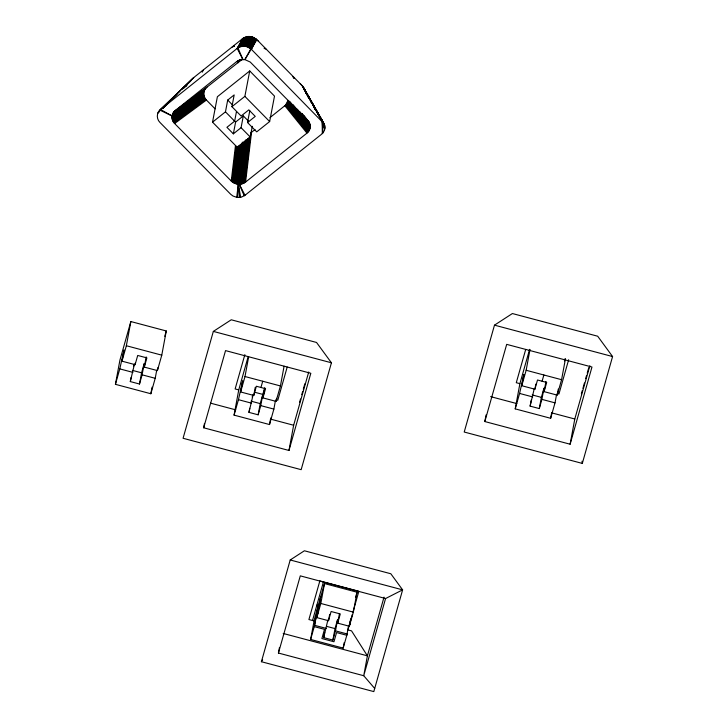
<?xml version="1.0" encoding="UTF-8"?>
<svg xmlns="http://www.w3.org/2000/svg" width="728" height="728" viewBox="0 0 728 728"><rect width="100%" height="100%" fill="white"/><g stroke="black" fill="none" stroke-linecap="round" stroke-linejoin="round"><path stroke-width="1.09" d="M182.255 88.852L193.73 77.587L242.561 38.657L246.929 36.618L251.852 36.746L256.911 39.694L302.548 86.086L323.887 123.542C325.853 127.036 324.834 131.777 321.63 134.189L244.999 195.277L241.623 197.024L237.71 197.443L238.302 184.22L243.316 142.224M201.456 71.517L202.539 71.79L202.593 70.625M239.967 59.905L244.89 59.605L250.223 62.035L307.562 120.193C311.247 123.605 311.084 130.121 306.97 133.133L245.582 182.064C241.432 185.385 234.916 184.794 231.24 181.017L174.629 123.523C170.944 120.111 171.089 113.595 175.202 110.583L236.591 61.643L241.851 59.341L239.039 60.224M215.106 108.863L206.434 100.055C202.739 96.642 202.894 90.117 207.016 87.105L241.942 59.505L238.174 60.624M231.24 181.017L235.463 145.655M231.959 181.672L236.181 146.31M232.733 182.273L236.955 146.901M233.551 182.783L237.919 146.319M234.443 183.238L238.93 145.664M235.371 183.611L239.985 144.927M236.327 183.902L241.077 144.108M237.292 184.102L242.315 142.106M244.235 195.832L239.294 184.248L244.444 141.141M240.286 184.184L245.564 139.976M241.25 184.038L246.537 139.831M242.215 183.802L247.62 138.493M243.125 183.483L248.539 138.174M244.007 183.083L249.549 136.664M244.826 182.61L250.632 133.979M245.582 182.064L251.533 132.323L255.037 129.529M237.71 197.443L236.709 197.324L238.302 184.22L240.668 197.261M264.455 47.611L264.291 48.703L264.646 47.811M265.465 48.667L266.257 49.495M275.375 400.946L273.874 409.1L269.506 424.542L234.07 415.124L238.447 399.681L242.706 380.753L240.631 391.964L253.754 395.459L256.356 386.25L265.547 388.697L262.935 397.898L276.039 401.374L280.435 385.949L284.084 366.211M254.654 392.237L262.826 394.403L260.751 405.614L258.149 414.814L248.958 412.376L249.713 408.299M248.958 412.376L253.071 395.022M253.754 395.459L255.255 387.305M258.149 414.814L260.214 403.612L264.737 387.651M262.935 397.898L264.628 388.725M276.039 401.374L276.604 398.316M332.887 640.067L335.017 628.592L337.619 619.391L335.499 630.867L332.887 640.067L323.705 637.628L324.67 632.414M323.705 637.628L327.855 620.083M556.529 394.703L555.018 402.857L550.65 418.291L515.224 408.872L519.592 393.439L523.851 374.511L521.776 385.722L534.898 389.207L537.51 380.007L546.692 382.446L544.089 391.646L557.193 395.122L561.579 379.697L565.438 358.868M539.293 408.572L541.368 397.361L543.971 388.161L541.896 399.372L539.293 408.572L530.111 406.124L531.24 400.018M530.111 406.124L534.225 388.77M534.898 389.207L535.844 384.111M544.089 391.646L545.964 381.463M557.193 395.122L558.321 389.007M156.738 370.152L155.219 378.305L150.851 393.748L115.424 384.329L119.92 360.142L130.849 321.549L166.275 330.967L161.78 355.155L157.403 370.588L144.281 367.103L146.182 356.911M115.424 384.329L119.792 368.887L124.06 349.959L121.976 361.17L135.099 364.664L137.71 355.455L146.892 357.903L144.281 367.103M121.976 361.17L126.353 345.736L130.849 321.549M139.494 384.02L141.578 372.809L144.18 363.609L142.097 374.82L139.494 384.02L130.312 381.581L131.067 377.504M130.312 381.581L134.434 364.228M135.099 364.664L135.481 362.626M150.851 393.748L152.079 387.15M157.403 370.588L157.976 367.531M203.676 427.791L225.534 350.605L310.829 373.282L288.971 450.468L203.676 427.791L204.495 423.405M234.07 415.124L238.748 389.908L248.157 356.675M240.631 391.964L244.999 376.531L248.657 356.802M269.506 424.542L270.725 417.963M288.971 450.468L293.639 425.252L308.727 371.981M374.702 688.451L363.727 675.721L278.433 653.043L279.461 647.529M335.499 630.867L347.174 633.97L343.17 648.102L310.629 639.457L314.323 619.583L324.506 583.565L357.039 592.219L353.353 612.121L349.34 626.235L337.683 623.141L339.421 613.759M317.954 606.761L314.259 626.626L324.497 629.347L321.894 638.547L333.961 641.759L336.573 632.559L346.801 635.28L348.648 625.343M310.629 639.457L314.632 625.325L318.327 605.45L316.88 605.068M337.683 623.141L340.285 613.941L331.104 611.502L328.492 620.702L316.816 617.599L320.502 597.697M317.19 616.288L320.875 596.387M316.816 617.599L320.821 603.466L324.506 583.565M328.492 620.702L329.657 614.441M343.17 648.102L344.198 642.587M349.34 626.235L350.696 618.927M349.713 624.924L350.732 619.401M484.83 421.548L506.688 344.362L591.973 367.03L570.115 444.216L484.83 421.548L486.049 414.969M515.224 408.872L519.892 383.665L529.611 349.358M521.776 385.722L526.153 370.279L530.011 349.458M550.65 418.291L551.669 412.812M570.115 444.216L574.792 419L589.871 365.738M252.288 126.308L250.25 137.019L237.31 147.329L212.531 122.158L217.381 96.733L249.722 70.953L274.501 96.123L269.651 121.549L256.72 131.859L247.538 122.541L249.786 110.756M212.531 122.158L225.462 111.848L227.709 100.064L234.179 94.904L231.932 106.688L241.114 116.016L248.821 109.864L255.246 116.389L247.538 122.541M248.676 121.349L243.316 115.916L241.068 127.691L233.36 133.843L226.927 127.318L234.644 121.167L236.482 111.53M233.36 133.843L235.608 122.058L243.316 115.916M231.932 106.688L244.872 96.378L249.722 70.953M257.621 40.45L258.658 41.541M269.952 117.636L285.567 105.132L288.042 100.382L310.146 127.782M352.843 612.539L358.859 591.291L319.838 580.944L308.909 619.537L314.66 621.066M316.762 613.85L318.946 606.115M133.552 366.284L134.134 364.237M164.756 336.327L166.275 330.967M213.34 331.404L183.074 438.274L301.164 469.669L331.431 362.79L316.534 342.46L231.249 319.792L213.34 331.404L331.431 362.79M244.854 354.645L235.135 388.952L238.748 389.908M252.188 397.079L252.771 395.031M260.952 387.469L262.717 381.235M287.196 367.058L277.787 400.291L275.976 399.809M299.608 402.256L300.528 398.99M301.765 394.649L302.684 391.382M303.303 389.207L304.841 383.774M261.398 661.716L290.208 559.978L304.395 550.778L390.818 573.755L402.62 589.862L373.81 691.6L261.398 661.716L262.617 659.805M278.433 653.043L300.291 575.857L385.576 598.534L402.62 589.862L290.208 559.978M312.512 620.502L323.441 581.909M352.297 614.478L347.939 629.92L351.551 630.876L367.403 655.837L363.727 675.721L385.576 598.534M384.029 597.133L367.403 655.837L283.21 633.46M494.485 325.152L464.218 432.032L582.318 463.418L612.576 356.547L597.688 336.218L512.394 313.541L494.485 325.152L612.576 356.547M525.698 349.467L516.288 382.701L519.892 383.665M542.096 381.226L543.861 374.993M564.428 360.915L565.037 358.777M568.65 359.732L558.931 394.039L557.129 393.557M581.372 393.83L582.291 390.572M582.91 388.397L584.447 382.964M585.676 378.615L586.604 375.348M587.223 373.173L588.761 367.74M355.519 597.552L357.039 592.219M192.993 78.251L159.851 110.128C156.347 113.331 156.566 119.265 159.969 122.459L230.649 194.239L232.969 196.014L236.709 197.324M322.85 121.967L303.094 86.823L323.887 123.542L251.533 49.468L256.22 39.039L244.89 59.605L256.911 39.694M202.966 70.816L203.33 70.043M248.494 36.427L243.48 46.237L240.559 46.683L237.182 48.421L159.851 110.128L172.036 115.943L203.84 92.474M251.533 49.468L250.814 48.812L256.083 38.921M250.787 36.527L245.463 46.383L243.48 46.237L249.003 36.4M246.446 46.583L251.852 36.746L247.402 46.874L245.463 46.383L251.287 36.627M237.182 48.421L243.325 38.102L237.947 47.875L242.879 59.459L237.182 48.421L242.561 38.657M238.766 47.402L244.18 37.592L237.947 47.875L243.48 38.011M239.639 47.002L245.054 37.183M240.559 46.683L245.973 36.855M242.488 46.301L247.966 36.455L241.514 46.446L246.929 36.618M244.471 46.264L249.895 36.427M252.816 37.046L247.402 46.874L250.814 48.812M248.33 47.247L253.735 37.419M249.213 47.693L254.618 37.883M250.041 48.221L255.446 38.42M241.514 46.446L247.101 36.591M159.223 110.811L193.73 77.587M161.116 109.191L179.816 91.2M158.222 112.321L159.851 110.756M161.47 109.191L169.615 101.356M172.054 99.008L176.931 94.312M182.628 88.834L190.772 80.999M157.849 113.14L159.459 111.621M162.735 108.445L165.993 105.305L162.726 108.463M183.902 88.061L186.35 85.713M185.494 86.623L187.123 85.058M165.119 106.288L166.73 104.759M174.511 111.193L207.016 87.105M173.883 111.875L205.687 88.407M173.337 112.603L205.141 89.135M172.873 113.386L204.677 89.917M172.5 114.214L204.304 90.736M172.218 115.06L204.022 91.592M171.945 116.835L203.749 93.366M171.954 117.745L203.758 94.267M172.063 118.637L203.867 95.168M172.263 119.519L204.067 96.05M172.563 120.393L204.368 96.924M172.955 121.239L204.759 97.761M173.428 122.04L205.232 98.571M173.992 122.804L205.797 99.336M174.629 123.523L206.434 100.055M250.769 132.869L251.533 132.323M301.174 84.685L300.264 83.802M293.53 78.397L294.467 78.096M237.355 61.097L241.114 59.978M236.591 61.643L240.349 60.533M232.205 47.02L233.106 46.783M237.874 62.717L238.611 62.544M526.153 370.279L561.579 379.697M532.177 394.922L541.368 397.361M519.592 393.439L532.714 396.924M541.896 399.372L555.018 402.857M490.59 396.624L516.835 403.594M551.824 412.903L574.792 419M244.999 376.531L280.435 385.949M126.353 345.736L161.78 355.155M251.033 401.164L260.214 403.612M132.396 370.37L141.578 372.809M238.447 399.681L251.57 403.175M260.751 405.614L273.874 409.1M119.792 368.887L132.915 372.381M142.097 374.82L155.219 378.305M210.538 403.157L235.69 409.846M270.68 419.146L293.639 425.252M320.821 603.466L353.353 612.121M326.845 626.426L335.017 628.592M314.632 625.325L326.308 628.428M201.656 71.362L202.539 71.79M160.551 109.509L172.036 115.943M244.872 96.378L269.651 121.549M227.709 100.064L232.305 104.723M234.179 120.611L235.608 122.058M225.462 111.848L234.644 121.167M241.068 127.691L250.25 137.019M303.995 115.779L308.754 121.667M302.093 113.632L309.227 122.468M301.774 113.604L309.618 123.314M299.936 111.83L309.919 124.197M297.288 109.173L310.119 125.079M293.111 104.768L310.228 125.962M289.562 101.256L310.237 126.872M287.86 101.265L309.955 128.647M287.578 102.12L309.682 129.493M287.205 102.939L309.309 130.321M286.741 103.722L308.836 131.113M286.195 104.45L308.299 131.832M285.567 105.132L307.671 132.514M284.866 105.751L306.97 133.133M309.427 98.872L305.496 92.037L309.336 98.853M310.547 100.828L312.23 103.758M313.349 105.715L324.57 125.252L301.947 85.44M303.904 88.37L324.279 124.379L302.548 86.086L324.779 126.135L323.678 124.188M304.222 89.362L324.57 125.252L302.648 86.213M310.447 100.801L311.548 102.748M312.649 104.695L313.75 106.643M314.851 108.599L315.952 110.547M317.062 112.494L318.163 114.442M305.46 92.028L306.534 93.967M307.616 95.914L308.69 97.861M314.087 107.589L315.169 109.528M239.294 184.248L244.999 195.277M324.879 127.036L322.213 121.248L322.331 133.579M324.888 127.937L322.213 121.248L322.95 132.896M292.893 76.54L293.193 77.368M241.66 39.385L241.823 39.849M324.806 128.829L322.213 121.248L324.615 129.711M233.988 45.582L234.234 46.519L234.207 45.409M304.186 89.216L304.377 90.081M582.027 461.197L582.318 463.418M238.302 184.22L239.694 197.406"/></g></svg>
